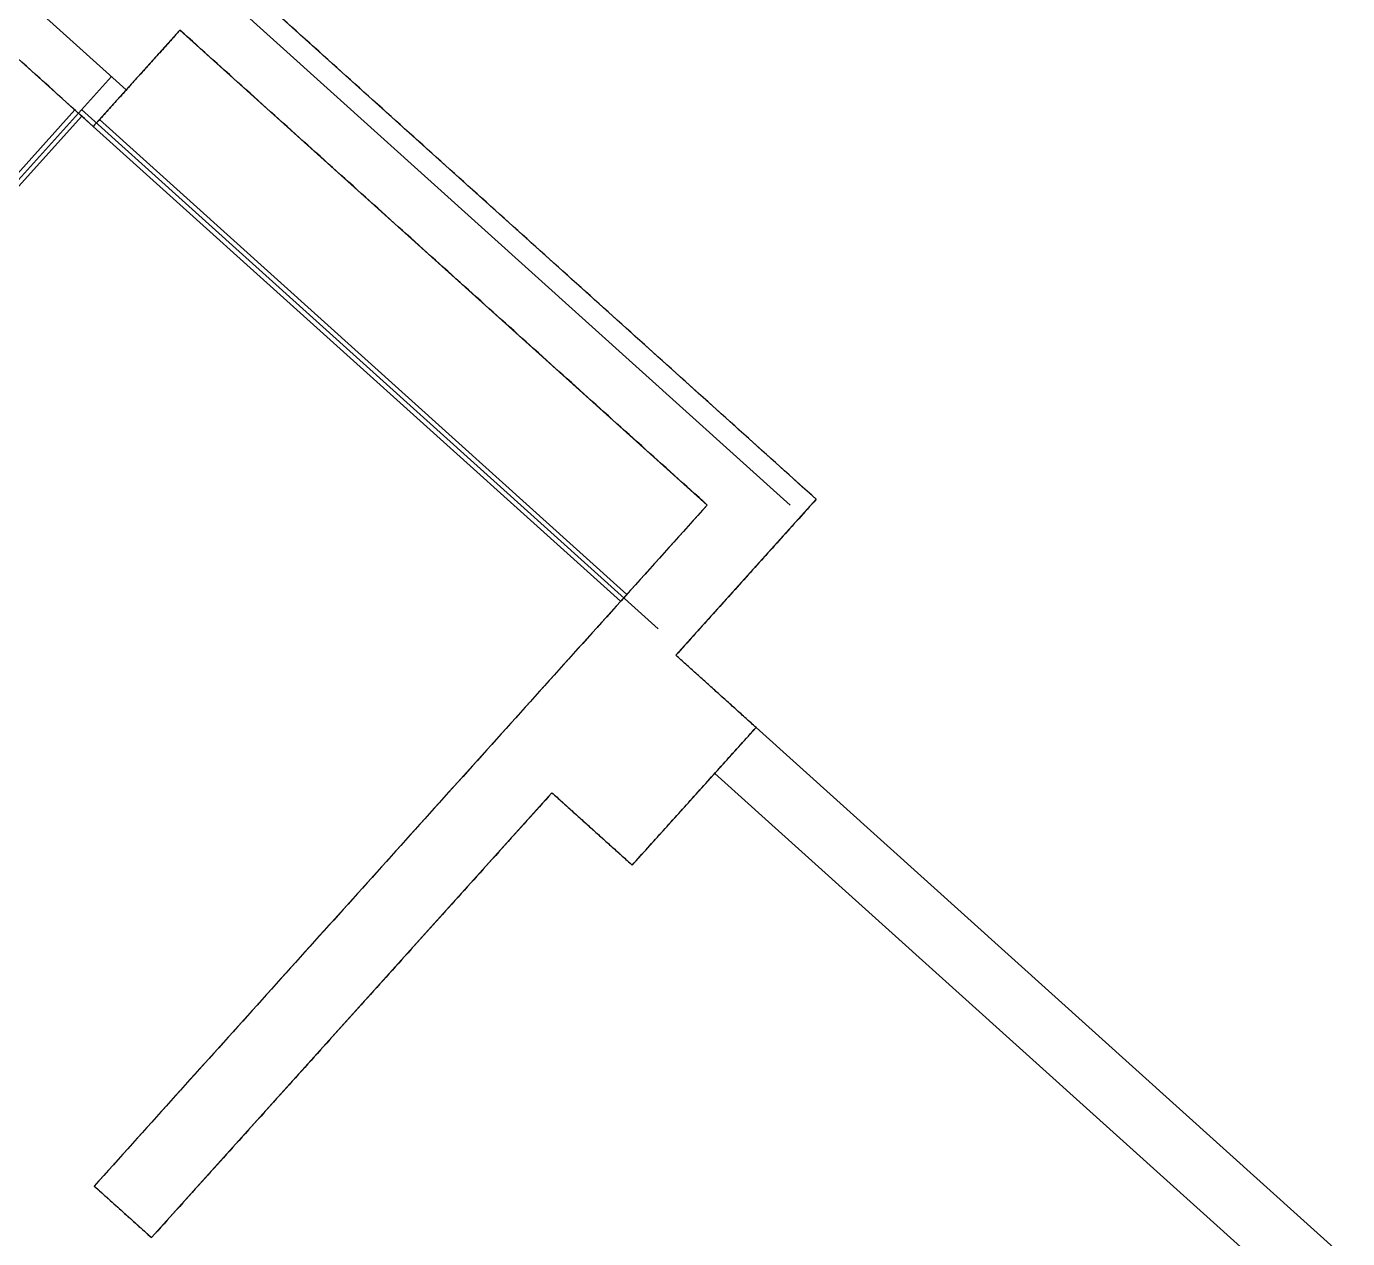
# Model space of a CAD drawing. Header units: millimetres. Extents: x -121354 to 132141, y -64344 to 350.
# Drawn here: x 78811 to 83093, y -27950 to -24021 of the extents above; entities that cross this region are included whole.
import ezdxf

# ---------------------------------------------------------------- set-up
doc = ezdxf.new("R2010")
doc.units = ezdxf.units.MM
for name, color, linetype in [('Block_102ë™_ìƒë¶€ê³¨ì¡°B2_0108', 7, 'CONTINUOUS'), ('Line005', 7, 'CONTINUOUS'), ('Line006', 7, 'CONTINUOUS'), ('Line405', 7, 'CONTINUOUS'), ('Line406', 7, 'CONTINUOUS'), ('Line413', 7, 'CONTINUOUS'), ('Line414', 7, 'CONTINUOUS'), ('Line415', 7, 'CONTINUOUS'), ('Line416', 7, 'CONTINUOUS'), ('Line418', 7, 'CONTINUOUS'), ('Line421', 7, 'CONTINUOUS'), ('Line425', 7, 'CONTINUOUS'), ('Line480', 7, 'CONTINUOUS'), ('Line481', 7, 'CONTINUOUS'), ('Line485', 7, 'CONTINUOUS'), ('Line511', 7, 'CONTINUOUS'), ('Line513', 7, 'CONTINUOUS'), ('Line514', 7, 'CONTINUOUS'), ('Line516', 7, 'CONTINUOUS'), ('Polyline064', 7, 'CONTINUOUS')]:
    doc.layers.add(name, color=color, linetype=linetype)

msp = doc.modelspace()

# ---------------------------------------------------------------- linework, layer by layer
at = {"layer": 'Block_102ë™_ìƒë¶€ê³¨ì¡°B2_0108'}
for points in [[(79027.4, -24345.4), (77177, -22679.2)], [(81370.8, -25553.7), (79494.3, -23864.2)], [(79308.5, -24033.2), (79027.4, -24345.4)], [(81017.7, -25572.2), (79308.5, -24033.2)], [(81370.8, -25553.7), (80915.8, -26059.1)], [(81017.7, -25572.2), (79030.4, -27779.4)], [(81175.9, -26293.3), (80915.8, -26059.1)], [(80774.4, -26739.2), (81175.9, -26293.3)], [(80514.3, -26505), (79216.2, -27946.7)], [(80514.3, -26505), (80774.4, -26739.2)], [(79030.4, -27779.4), (79216.2, -27946.7)]]:
    msp.add_open_spline(points, degree=1, dxfattribs=at)
at = {"layer": 'Line005'}
msp.add_line((81042, -26441.9), (82885, -28101.4), dxfattribs=at)
at = {"layer": 'Line006'}
msp.add_line((83093.2, -28019.6), (81175.9, -26293.3), dxfattribs=at)
at = {"layer": 'Line405'}
msp.add_line((78990.3, -24311.9), (77986.6, -25426.6), dxfattribs=at)
at = {"layer": 'Line406'}
msp.add_line((78968, -24291.8), (77964.3, -25406.6), dxfattribs=at)
at = {"layer": 'Line413'}
msp.add_line((79027.4, -24345.4), (80736.7, -25884.4), dxfattribs=at)
at = {"layer": 'Line414'}
msp.add_line((79047.5, -24323.1), (80756.7, -25862.1), dxfattribs=at)
at = {"layer": 'Line415'}
msp.add_line((81370.8, -25553.7), (80915.8, -26059.1), dxfattribs=at)
at = {"layer": 'Line416'}
msp.add_line((80514.3, -26505), (79216.2, -27946.7), dxfattribs=at)
at = {"layer": 'Line418'}
msp.add_line((81017.7, -25572.2), (79308.5, -24033.2), dxfattribs=at)
at = {"layer": 'Line421'}
msp.add_line((81017.7, -25572.2), (79030.4, -27779.4), dxfattribs=at)
at = {"layer": 'Line425'}
msp.add_line((81370.8, -25553.7), (79494.3, -23864.2), dxfattribs=at)
at = {"layer": 'Line480'}
msp.add_line((79030.4, -27779.4), (79216.2, -27946.7), dxfattribs=at)
at = {"layer": 'Line481'}
msp.add_line((79027.4, -24345.4), (77177, -22679.2), dxfattribs=at)
at = {"layer": 'Line485'}
msp.add_line((79308.5, -24033.2), (79027.4, -24345.4), dxfattribs=at)
at = {"layer": 'Line511'}
msp.add_line((78989.2, -24290.7), (80858.2, -25973.6), dxfattribs=at)
at = {"layer": 'Line513'}
msp.add_line((75463.4, -20921), (79134.5, -24226.5), dxfattribs=at)
at = {"layer": 'Line514'}
msp.add_line((79086.2, -24183), (77841.6, -25565.2), dxfattribs=at)
at = {"layer": 'Line516'}
msp.add_line((81286.8, -25572.3), (79428.9, -23899.5), dxfattribs=at)
at = {"layer": 'Polyline064'}
for p, q in [((81175.9, -26293.3), (80915.8, -26059.1)), ((80774.4, -26739.2), (81175.9, -26293.3)), ((80514.3, -26505), (80774.4, -26739.2))]:
    msp.add_line(p, q, dxfattribs=at)

doc.saveas('drawing.dxf')
